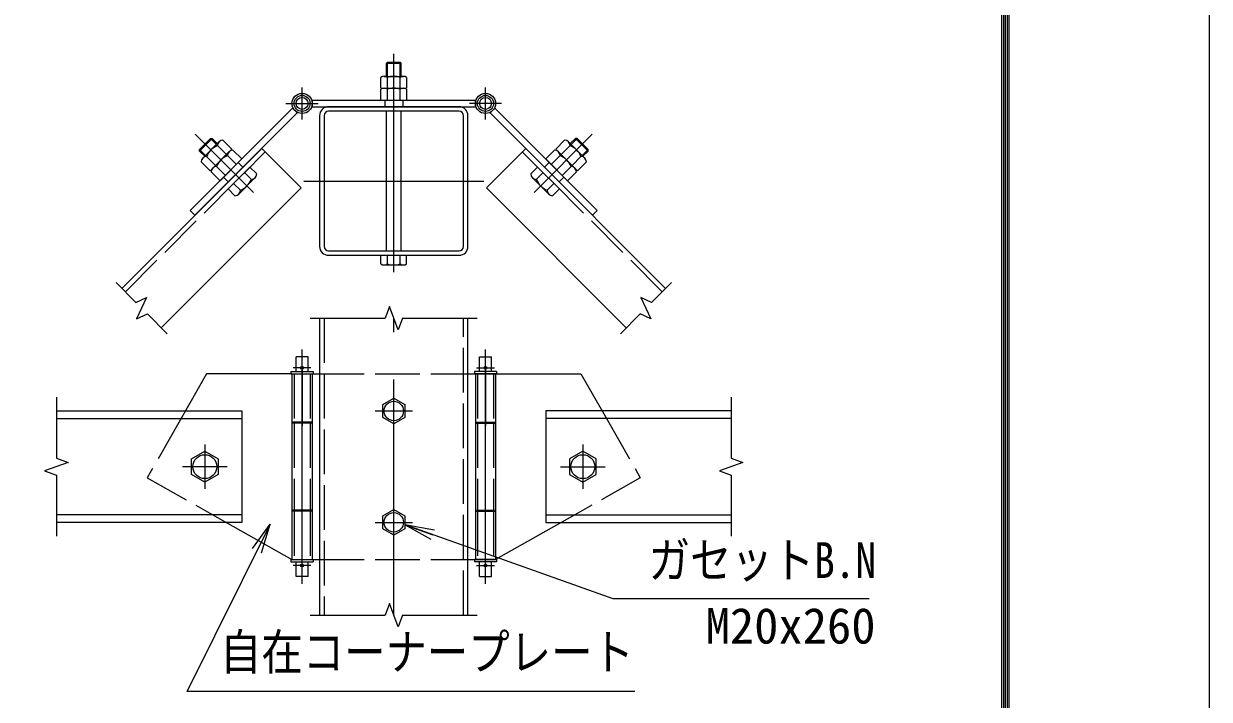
# Model space of a CAD drawing. Units: millimetres at full size; details may follow other scales. Extents: x -16800 to 16800, y -11880 to 11880.
# Drawn here: x 10409 to 16800, y -2672 to 967 of the extents above; entities that cross this region are included whole.
import ezdxf
from ezdxf.enums import TextEntityAlignment as Align

# ---------------------------------------------------------------- set-up
doc = ezdxf.new("R2010")
doc.units = ezdxf.units.MM
doc.header["$LTSCALE"] = 40
doc.linetypes.add('DASHED', pattern=[7.5, 6, -1.5])
doc.linetypes.add('USER1', pattern=[50.8, 31.75, -6.35, 6.35, -6.35])
for name, color, linetype, lineweight in [('0-0_D-STR1', 1, 'Continuous', 18), ('0-1_D-BMK', 2, 'USER1', 13), ('0-2_D-STR3', 3, 'Continuous', 13), ('0-6_D-STR-DIM', 7, 'Continuous', 13), ('0-7_0', 7, 'Continuous', 18), ('0-9_D-STR-TXT', 7, 'Continuous', 13), ('0-C_D-TTL', 7, 'Continuous', 18)]:
    doc.layers.add(name, color=color, linetype=linetype, lineweight=lineweight)
doc.styles.add('ＭＳ ゴシック', font='')
doc.styles.get('ＭＳ ゴシック').set_extended_font_data('MS Gothic')

# ---------------------------------------------------------------- blocks, each defined once
blk = doc.blocks.new('_Open')
at = {"layer": '0-7_0'}
blk.add_line((-40, 6.67), (0, 0), dxfattribs=at)
blk.add_lwpolyline([(-40, -6.67), (0, 0), (-40, 0)], dxfattribs=at)

msp = doc.modelspace()

# ---------------------------------------------------------------- linework, layer by layer
at = {"layer": '0-0_D-STR1'}
for p, q in [((12755.9, 519.33), (12051.9, 519.33)), ((12003.9, 471.33), (12003.9, -232.67)), ((12027.9, 471.33), (12027.9, -232.67)), ((12755.9, 495.33), (12051.9, 495.33)), ((12779.9, -232.67), (12779.9, 471.33)), ((12803.9, -232.67), (12803.9, 471.33)), ((10938.6, -459.03), (11692.84, 295.21)), ((11904.98, 83.08), (11692.84, 295.21)), ((12902.83, 83.08), (13114.96, 295.21)), ((13869.21, -459.03), (13114.96, 295.21)), ((11150.73, -671.17), (11904.98, 83.08)), ((13657.08, -671.17), (12902.83, 83.08)), ((12051.9, -256.67), (12755.9, -256.67)), ((12051.9, -280.67), (12755.9, -280.67)), ((12003.9, -619.41), (12003.9, -2219.41)), ((12803.9, -2219.41), (12803.9, -619.41)), ((10585.1, -1119.41), (11585.1, -1119.41)), ((14222.7, -1119.41), (13222.7, -1119.41)), ((10585.1, -1159.41), (11585.1, -1159.41)), ((14222.7, -1159.41), (13222.7, -1159.41)), ((11585.1, -1679.41), (10585.1, -1679.41)), ((13222.7, -1679.41), (14222.7, -1679.41))]:
    msp.add_line(p, q, dxfattribs=at)
at = {"layer": '0-0_D-STR1', "linetype": 'DASHED'}
for p, q in [((10956.98, -477.42), (11711.23, 276.83)), ((13850.82, -477.42), (13096.58, 276.83)), ((12027.9, -619.41), (12027.9, -2219.41)), ((12779.9, -2219.41), (12779.9, -619.41))]:
    msp.add_line(p, q, dxfattribs=at)
at = {"layer": '0-0_D-STR1'}
for points in [[(11585.1, -1119.41), (11585.1, -1719.41), (10585.1, -1719.41)], [(13222.7, -1119.41), (13222.7, -1719.41), (14222.7, -1719.41)]]:
    msp.add_lwpolyline(points, dxfattribs=at)
for centre, radius, start, end in [((12051.9, 471.33), 48, 90, 180), ((12755.9, 471.33), 48, 0, 90), ((12051.9, 471.33), 24, 90, 180), ((12755.9, 471.33), 24, 0, 90), ((12051.9, -232.67), 48, 180, 270), ((12051.9, -232.67), 24, 180, 270), ((12755.9, -232.67), 24, 270, 0), ((12755.9, -232.67), 48, 270, 0)]:
    msp.add_arc(centre, radius, start, end, dxfattribs=at)
at = {"layer": '0-1_D-BMK'}
for p, q in [((12403.9, -371.57), (12403.9, 803.76)), ((11909.5, 450.61), (11909.5, 624.04)), ((12898.3, 450.61), (12898.3, 624.04)), ((11822.79, 537.33), (11996.22, 537.33)), ((12985.02, 537.33), (12811.59, 537.33)), ((11647.93, 57.28), (11333.98, 371.24)), ((13159.87, 57.28), (13473.83, 371.24)), ((11918.4, 119.33), (12889.4, 119.33)), ((12403.9, -2219.41), (12403.9, -619.41)), ((11909.5, -2050.89), (11909.5, -788.95)), ((12898.3, -2050.89), (12898.3, -788.95)), ((11957.5, -887.41), (11861.5, -887.41)), ((12850.3, -887.41), (12946.3, -887.41)), ((11909.5, -899.41), (11909.5, -1199.41)), ((12898.3, -899.41), (12898.3, -1199.41)), ((12303.9, -1119.41), (12503.9, -1119.41)), ((11385.1, -1299.41), (11385.1, -1539.41)), ((13422.7, -1299.41), (13422.7, -1539.41)), ((11505.1, -1419.41), (11265.1, -1419.41)), ((13302.7, -1419.41), (13542.7, -1419.41)), ((12303.9, -1719.41), (12503.9, -1719.41)), ((11957.5, -1951.41), (11861.5, -1951.41)), ((12850.3, -1951.41), (12946.3, -1951.41))]:
    msp.add_line(p, q, dxfattribs=at)
at = {"layer": '0-2_D-STR3'}
for p, q in [((12363.9, 753.91), (12369.31, 759.33)), ((12363.9, 683.33), (12363.9, 753.91)), ((12363.9, 753.91), (12443.9, 753.91)), ((12369.31, 759.33), (12438.49, 759.33)), ((12369.31, 683.33), (12369.31, 759.33)), ((12438.49, 683.33), (12438.49, 759.33)), ((12443.9, 753.91), (12438.49, 759.33)), ((12443.9, 683.33), (12443.9, 753.91)), ((12334.7, 619.33), (12334.7, 677.73)), ((12350.98, 683.33), (12455.82, 683.33)), ((12369.3, 619.33), (12369.3, 677.73)), ((12438.5, 619.33), (12438.5, 677.73)), ((12473.1, 677.73), (12473.1, 619.33)), ((12334.7, 619.33), (12473.1, 619.33)), ((12334.7, 555.33), (12334.7, 613.73)), ((12350.98, 619.33), (12455.82, 619.33)), ((12369.3, 555.33), (12369.3, 613.73)), ((12438.5, 555.33), (12438.5, 613.73)), ((12473.1, 613.73), (12473.1, 555.33)), ((11858.31, 511.59), (11306.76, -39.96)), ((11858.31, 511.59), (11883.76, 486.13)), ((11963.9, 555.33), (12843.9, 555.33)), ((11963.9, 555.33), (11963.9, 519.33)), ((11963.9, 519.33), (12843.9, 519.33)), ((12334.7, 555.33), (12473.1, 555.33)), ((12355.9, 555.33), (12355.9, 519.33)), ((12355.9, 555.33), (12355.9, 519.33)), ((12451.9, 555.33), (12451.9, 519.33)), ((12451.9, 555.33), (12451.9, 519.33)), ((12843.9, 555.33), (12843.9, 519.33)), ((12949.5, 511.59), (12924.04, 486.13)), ((12949.5, 511.59), (13501.04, -39.96)), ((11883.76, 486.13), (11332.22, -65.41)), ((12363.9, -256.67), (12363.9, 495.33)), ((12443.9, -256.67), (12443.9, 495.33)), ((12924.04, 486.13), (13475.58, -65.41)), ((11356.61, 289.91), (11415.31, 348.6)), ((11356.61, 280.72), (11424.49, 348.6)), ((11374.1, 242.34), (11465.11, 333.35)), ((11447.84, 316.07), (11415.31, 348.6)), ((11415.31, 348.6), (11424.49, 348.6)), ((11452.43, 320.67), (11424.49, 348.6)), ((11482.98, 339.9), (11531.06, 291.82)), ((13324.83, 339.9), (13276.75, 291.82)), ((13433.71, 242.34), (13342.69, 333.35)), ((13355.38, 320.67), (13383.31, 348.6)), ((13359.97, 316.07), (13392.5, 348.6)), ((13451.19, 280.72), (13383.31, 348.6)), ((13392.5, 348.6), (13383.31, 348.6)), ((13451.19, 289.91), (13392.5, 348.6)), ((11389.14, 257.38), (11356.61, 289.91)), ((11356.61, 280.72), (11356.61, 289.91)), ((11384.55, 252.79), (11356.61, 280.72)), ((11413.4, 174.16), (11531.06, 291.82)), ((11427.84, 188.6), (11518.85, 279.61)), ((11501.64, 262.4), (11453.56, 310.49)), ((11555.38, 208.66), (11507.3, 256.75)), ((11536.72, 286.16), (11584.8, 238.08)), ((13271.09, 286.16), (13223.01, 238.08)), ((13252.42, 208.66), (13300.5, 256.75)), ((13394.41, 174.16), (13276.75, 291.82)), ((13379.97, 188.6), (13288.95, 279.61)), ((13306.16, 262.4), (13354.24, 310.49)), ((13418.67, 257.38), (13451.19, 289.91)), ((13423.26, 252.79), (13451.19, 280.72)), ((13451.19, 280.72), (13451.19, 289.91)), ((11413.4, 174.16), (11365.31, 222.24)), ((11442.81, 203.57), (11394.73, 251.65)), ((11496.55, 149.83), (11448.47, 197.91)), ((11467.14, 120.42), (11584.8, 238.08)), ((11510.98, 76.57), (11628.64, 194.24)), ((11591.02, 193.39), (11565.57, 218.84)), ((11591.02, 193.39), (11565.57, 218.84)), ((11665.41, 157.47), (11628.64, 194.24)), ((13142.4, 157.47), (13179.17, 194.24)), ((13296.83, 76.57), (13179.17, 194.24)), ((13216.78, 193.39), (13242.24, 218.84)), ((13216.78, 193.39), (13242.24, 218.84)), ((13340.67, 120.42), (13223.01, 238.08)), ((13311.25, 149.83), (13359.34, 197.91)), ((13364.99, 203.57), (13413.08, 251.65)), ((13394.41, 174.16), (13442.49, 222.24)), ((11467.14, 120.42), (11419.05, 168.5)), ((11511.83, 114.19), (11486.37, 139.65)), ((11511.83, 114.19), (11486.37, 139.65)), ((11567.85, 48.59), (11658.86, 139.6)), ((11635.99, 128.05), (11599.22, 164.82)), ((13239.96, 48.59), (13148.95, 139.6)), ((13171.81, 128.05), (13208.58, 164.82)), ((13295.98, 114.19), (13321.44, 139.65)), ((13295.98, 114.19), (13321.44, 139.65)), ((13340.67, 120.42), (13388.75, 168.5)), ((11547.75, 39.81), (11510.98, 76.57)), ((11577.16, 69.22), (11540.39, 105.99)), ((13230.64, 69.22), (13267.41, 105.99)), ((13260.06, 39.81), (13296.83, 76.57)), ((11306.76, -39.96), (11332.22, -65.41)), ((13501.04, -39.96), (13475.58, -65.41)), ((12334.7, -280.67), (12473.1, -280.67)), ((12334.7, -327.07), (12334.7, -280.67)), ((12369.3, -327.07), (12369.3, -280.67)), ((12438.5, -327.07), (12438.5, -280.67)), ((12473.1, -327.07), (12473.1, -280.67)), ((12350.98, -332.67), (12455.82, -332.67)), ((11941.5, -827.41), (11877.5, -827.41)), ((11877.5, -906.61), (11877.5, -827.41)), ((11941.5, -906.61), (11941.5, -827.41)), ((12866.3, -827.41), (12930.3, -827.41)), ((12866.3, -906.61), (12866.3, -827.41)), ((12930.3, -906.61), (12930.3, -827.41)), ((11395.1, -919.41), (11252.25, -1169.41)), ((11855.1, -919.41), (11395.1, -919.41)), ((11849.5, -906.61), (11969.5, -906.61)), ((11849.5, -906.61), (11849.5, -919.41)), ((11849.5, -919.41), (11969.5, -919.41)), ((11855.1, -919.41), (12003.9, -919.41)), ((11855.1, -919.41), (11855.1, -1179.41)), ((11855.1, -919.41), (11855.1, -1919.41)), ((11963.9, -919.41), (11963.9, -1919.41)), ((11969.5, -906.61), (11969.5, -919.41)), ((12803.9, -919.41), (12952.7, -919.41)), ((12958.3, -906.61), (12838.3, -906.61)), ((12838.3, -906.61), (12838.3, -919.41)), ((12958.3, -919.41), (12838.3, -919.41)), ((12843.9, -919.41), (12843.9, -1919.41)), ((12952.7, -919.41), (12952.7, -1179.41)), ((12952.7, -919.41), (12952.7, -1919.41)), ((12952.7, -919.41), (13412.7, -919.41)), ((12958.3, -906.61), (12958.3, -919.41)), ((13412.7, -919.41), (13555.56, -1169.41)), ((11963.9, -1179.41), (11855.1, -1179.41)), ((11963.9, -1185.41), (11855.1, -1185.41)), ((11877.5, -1185.41), (11877.5, -1179.41)), ((11941.5, -1185.41), (11941.5, -1179.41)), ((11963.9, -1185.41), (11963.9, -1653.41)), ((12843.9, -1179.41), (12952.7, -1179.41)), ((12843.9, -1185.41), (12843.9, -1653.41)), ((12843.9, -1185.41), (12952.7, -1185.41)), ((12866.3, -1185.41), (12866.3, -1179.41)), ((12930.3, -1185.41), (12930.3, -1179.41)), ((11963.9, -1653.41), (11855.1, -1653.41)), ((11963.9, -1659.41), (11855.1, -1659.41)), ((11855.1, -1659.41), (11855.1, -1919.41)), ((11877.5, -1659.41), (11877.5, -1653.41)), ((11941.5, -1659.41), (11941.5, -1653.41)), ((12843.9, -1653.41), (12952.7, -1653.41)), ((12843.9, -1659.41), (12952.7, -1659.41)), ((12866.3, -1659.41), (12866.3, -1653.41)), ((12930.3, -1659.41), (12930.3, -1653.41)), ((12952.7, -1659.41), (12952.7, -1919.41)), ((11411.92, -1669.41), (11855.1, -1919.41)), ((13395.88, -1669.41), (12952.7, -1919.41)), ((11849.5, -1919.41), (11969.5, -1919.41)), ((11849.5, -1919.41), (11849.5, -1932.21)), ((11849.5, -1932.21), (11969.5, -1932.21)), ((11855.1, -1919.41), (12003.9, -1919.41)), ((11877.5, -2011.41), (11877.5, -1932.21)), ((11941.5, -2011.41), (11941.5, -1932.21)), ((11969.5, -1919.41), (11969.5, -1932.21)), ((12803.9, -1919.41), (12952.7, -1919.41)), ((12958.3, -1919.41), (12838.3, -1919.41)), ((12838.3, -1919.41), (12838.3, -1932.21)), ((12958.3, -1932.21), (12838.3, -1932.21)), ((12866.3, -2011.41), (12866.3, -1932.21)), ((12930.3, -2011.41), (12930.3, -1932.21)), ((12958.3, -1919.41), (12958.3, -1932.21)), ((11941.5, -2011.41), (11877.5, -2011.41)), ((12866.3, -2011.41), (12930.3, -2011.41))]:
    msp.add_line(p, q, dxfattribs=at)
at = {"layer": '0-2_D-STR3', "linetype": 'DASHED'}
for p, q in [((11866.3, -919.41), (11866.3, -1179.41)), ((11952.7, -919.41), (11952.7, -1179.41)), ((12003.9, -919.41), (12803.9, -919.41)), ((12855.1, -919.41), (12855.1, -1179.41)), ((12941.5, -919.41), (12941.5, -1179.41)), ((11866.3, -1185.41), (11866.3, -1653.41)), ((11952.7, -1185.41), (11952.7, -1653.41)), ((12855.1, -1185.41), (12855.1, -1653.41)), ((12941.5, -1185.41), (12941.5, -1653.41)), ((11866.3, -1659.41), (11866.3, -1919.41)), ((11952.7, -1659.41), (11952.7, -1919.41)), ((12855.1, -1659.41), (12855.1, -1919.41)), ((12941.5, -1659.41), (12941.5, -1919.41)), ((12003.9, -1919.41), (12803.9, -1919.41))]:
    msp.add_line(p, q, dxfattribs=at)
at = {"layer": '0-2_D-STR3'}
for points in [[(12343.97, -1084.81), (12403.9, -1050.21), (12463.83, -1084.81), (12463.83, -1154.01), (12403.9, -1188.61), (12343.97, -1154.01)], [(11457.16, -1461.01), (11385.1, -1502.61), (11313.05, -1461.01), (11313.05, -1377.81), (11385.1, -1336.21), (11457.16, -1377.81)], [(13350.65, -1461.01), (13422.7, -1502.61), (13494.76, -1461.01), (13494.76, -1377.81), (13422.7, -1336.21), (13350.65, -1377.81)], [(12343.97, -1684.81), (12403.9, -1650.21), (12463.83, -1684.81), (12463.83, -1754.01), (12403.9, -1788.61), (12343.97, -1754.01)]]:
    msp.add_lwpolyline(points, close=True, dxfattribs=at)
at = {"layer": '0-2_D-STR3', "linetype": 'DASHED'}
for points in [[(11252.25, -1169.41), (11075.1, -1479.41), (11411.92, -1669.41)], [(13555.56, -1169.41), (13732.7, -1479.41), (13395.88, -1669.41)]]:
    msp.add_lwpolyline(points, dxfattribs=at)
at = {"layer": '0-2_D-STR3'}
for centre, radius in [((11909.5, 537.33), 54.4), ((11909.5, 537.33), 43.2), ((12898.3, 537.33), 54.4), ((12898.3, 537.33), 43.2), ((11909.5, 537.33), 32), ((12898.3, 537.33), 32), ((11909.5, -887.41), 8), ((12898.3, -887.41), 8), ((12403.9, -1119.41), 52.42), ((11385.1, -1419.41), 64.36), ((13422.7, -1419.41), 64.36), ((12403.9, -1719.41), 52.42), ((11909.5, -1951.41), 8), ((12898.3, -1951.41), 8)]:
    msp.add_circle(centre, radius, dxfattribs=at)
for centre, radius, start, end in [((12352, 653.9), 29.45, 54.01973, 125.98027), ((12403.9, 573.64), 109.69, 71.61284, 108.38716), ((12455.8, 653.8), 29.52, 54.12648, 125.87352), ((12352, 589.9), 29.45, 54.01973, 125.98027), ((12403.9, 509.64), 109.69, 71.61284, 108.38716), ((12455.8, 589.8), 29.52, 54.12648, 125.87352), ((11484.01, 309.45), 30.46, 91.94085, 178.05915), ((13323.8, 309.45), 30.46, 1.94085, 88.05915), ((11497.8, 207.42), 112.16, 113.22895, 156.77105), ((11551.54, 153.68), 112.16, 113.22895, 156.77105), ((11537.75, 255.71), 30.46, 91.94085, 178.05915), ((13270.06, 255.71), 30.46, 1.94085, 88.05915), ((13256.27, 153.68), 112.16, 23.22895, 66.77105), ((13310.01, 207.42), 112.16, 23.22895, 66.77105), ((11396.31, 220.66), 31.03, 92.91412, 177.08588), ((11450.05, 166.92), 31.03, 92.91412, 177.08588), ((13357.76, 166.92), 31.03, 2.91412, 87.08588), ((13411.5, 220.66), 31.03, 2.91412, 87.08588), ((11532.93, 172.29), 112.16, 293.22895, 336.77105), ((11634.96, 158.5), 30.46, 271.94085, 358.05915), ((13172.84, 158.5), 30.46, 181.94085, 268.05915), ((13274.88, 172.29), 112.16, 203.22895, 246.77105), ((11546.17, 70.8), 31.03, 272.91412, 357.08588), ((13261.64, 70.8), 31.03, 182.91412, 267.08588), ((12352, -303.25), 29.45, 234.01973, 305.98027), ((12403.9, -222.99), 109.69, 251.61284, 288.38716), ((12455.8, -303.15), 29.52, 234.12648, 305.87352)]:
    msp.add_arc(centre, radius, start, end, dxfattribs=at)
at = {"layer": '0-6_D-STR-DIM'}
for p, q in [((11013.83, -534.27), (10906.78, -427.22)), ((13793.98, -534.27), (13901.03, -427.22)), ((11013.83, -534.27), (11071.61, -507.32)), ((11071.61, -507.32), (11017.72, -622.88)), ((13736.2, -507.32), (13790.08, -622.88)), ((13793.98, -534.27), (13736.2, -507.32)), ((12380.82, -555.98), (12357.73, -619.41)), ((12426.99, -682.84), (12380.82, -555.98)), ((11017.72, -622.88), (11075.5, -595.94)), ((11182.55, -702.99), (11075.5, -595.94)), ((11953.9, -619.41), (12357.73, -619.41)), ((12450.08, -619.41), (12426.99, -682.84)), ((12450.08, -619.41), (12853.9, -619.41)), ((13625.26, -702.99), (13732.3, -595.94)), ((13790.08, -622.88), (13732.3, -595.94)), ((10585.1, -1044.41), (10585.1, -1373.24)), ((14222.7, -1044.41), (14222.7, -1373.24)), ((10648.53, -1396.33), (10521.67, -1442.5)), ((10585.1, -1373.24), (10648.53, -1396.33)), ((14286.13, -1396.33), (14159.27, -1442.5)), ((14222.7, -1373.24), (14286.13, -1396.33)), ((10521.67, -1442.5), (10585.1, -1465.59)), ((10585.1, -1465.59), (10585.1, -1794.41)), ((14159.27, -1442.5), (14222.7, -1465.59)), ((14222.7, -1465.59), (14222.7, -1794.41)), ((12380.82, -2155.98), (12357.73, -2219.41)), ((12426.99, -2282.84), (12380.82, -2155.98)), ((11953.9, -2219.41), (12357.73, -2219.41)), ((12450.08, -2219.41), (12426.99, -2282.84)), ((12450.08, -2219.41), (12853.9, -2219.41))]:
    msp.add_line(p, q, dxfattribs=at)
at = {"layer": '0-9_D-STR-TXT'}
for points in [[(13703.69, -2630.41), (11290.86, -2630.41), (11736.97, -1730.26)], [(14966.71, -2131.44), (13586.37, -2131.44), (12465.72, -1732.93)]]:
    msp.add_lwpolyline(points, dxfattribs=at)
at = {"layer": '0-C_D-TTL', "color": 2}
msp.add_lwpolyline([(-16800, 11880), (16800, 11880), (16800, -11880), (-16800, -11880)], close=True, dxfattribs=at)
at = {"layer": '0-C_D-TTL'}
for points in [[(-15720, 11000), (15720, 11000), (15720, -11000), (-15720, -11000)], [(-15710, 10990), (15710, 10990), (15710, -10990), (-15710, -10990)], [(-15700, 10980), (15700, 10980), (15700, -10980), (-15700, -10980)], [(-15690, 10970), (15690, 10970), (15690, -10970), (-15690, -10970)], [(-15680, 10960), (15680, 10960), (15680, -10960), (-15680, -10960)]]:
    msp.add_lwpolyline(points, close=True, dxfattribs=at)

# ---------------------------------------------------------------- block references
at = {"layer": '0-9_D-STR-TXT', "xscale": 4, "yscale": 4}
for p, rotation in [((11737.86, -1728.47), 63.63672), ((12463.83, -1732.26), 160.42437)]:
    msp.add_blockref('_Open', p, dxfattribs=dict(at, rotation=rotation))

# ---------------------------------------------------------------- texts
at = {"layer": '0-9_D-STR-TXT', "style": 'ＭＳ ゴシック', "width": 0.85}
for s, p in [('ガセットB.N', (13777.88, -2076.53)), ('自在コーナープレート', (11467.14, -2571.43))]:
    msp.add_text(s, height=192.4, dxfattribs=at).set_placement(p, align=Align.BOTTOM_LEFT)
at = {"layer": '0-9_D-STR-TXT', "style": 'ＭＳ ゴシック'}
msp.add_text('M20x260', height=192.4, dxfattribs=at).set_placement((14084.7, -2430.09), align=Align.BOTTOM_LEFT)

doc.saveas('drawing.dxf')
